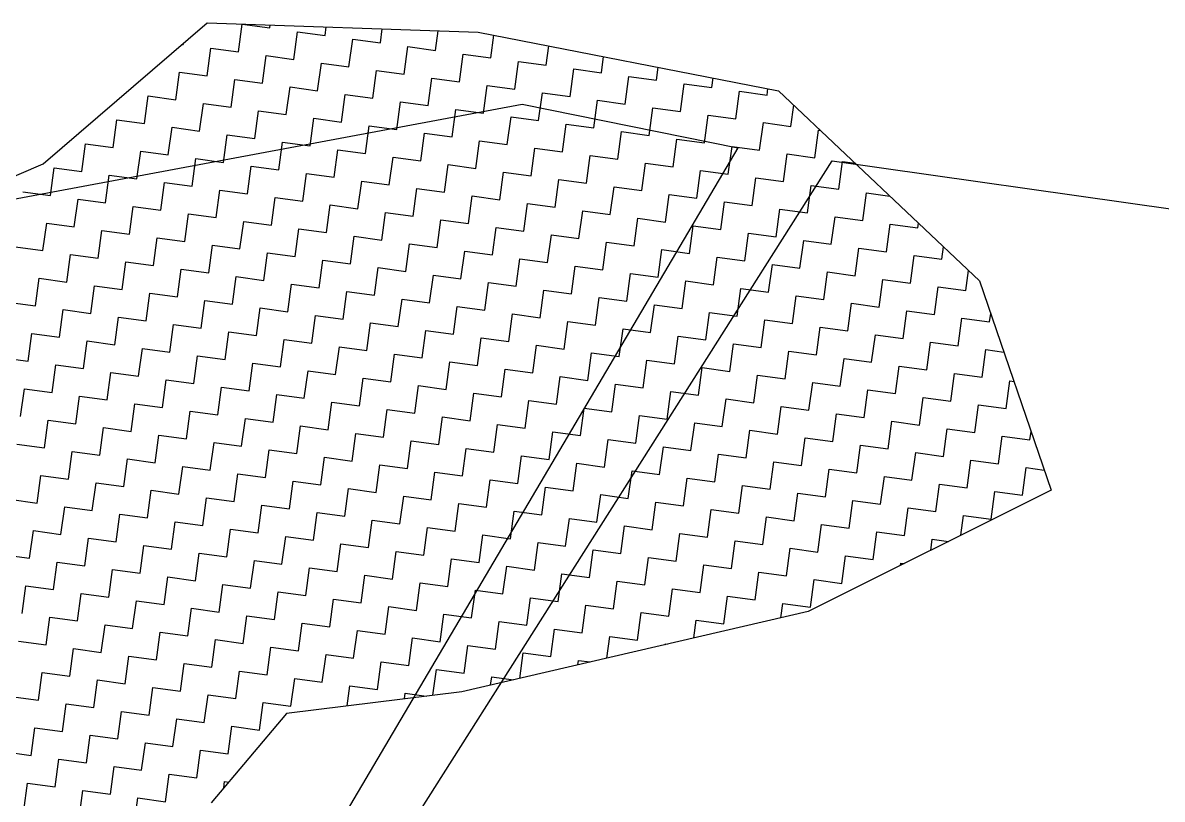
# Model space of a CAD drawing. Header units: metres. Extents: x 291974 to 293244, y 2020596 to 2023640.
# Drawn here: x 292486.2 to 292588.4, y 2021659.1 to 2021728.7 of the extents above; entities that cross this region are included whole.
import ezdxf

# ---------------------------------------------------------------- set-up
doc = ezdxf.new("R2010")
doc.units = ezdxf.units.M
doc.header["$MEASUREMENT"] = 0
doc.layers.add('POLY_HATCH', color=12, linetype='Continuous')
doc.layers.add('POLY_PARCEL', color=6, linetype='Continuous')

msp = doc.modelspace()

# ---------------------------------------------------------------- linework, layer by layer
at = {"layer": 'POLY_HATCH'}
for p, q in [((292488.02, 2021716.03), (292502.74, 2021728.68)), ((292502.74, 2021728.68), (292527.03, 2021727.85)), ((292527.03, 2021727.85), (292553.98, 2021722.59)), ((292553.98, 2021722.59), (292572.01, 2021705.53)), ((292483.7, 2021714.18), (292488.02, 2021716.03)), ((292572.01, 2021705.53), (292578.43, 2021686.78)), ((292578.43, 2021686.78), (292556.63, 2021675.9)), ((292556.63, 2021675.9), (292525.57, 2021668.7)), ((292525.57, 2021668.7), (292509.85, 2021666.76)), ((292509.85, 2021666.76), (292503.07, 2021658.73))]:
    msp.add_line(p, q, dxfattribs=at)
at = {"layer": 'POLY_HATCH', "linetype": 'Continuous'}
for p, q in [((292505.53, 2021726.07), (292505.87, 2021728.55)), ((292505.87, 2021728.55), (292508.35, 2021728.22)), ((292508.35, 2021728.22), (292508.38, 2021728.49)), ((292513.3, 2021727.55), (292513.4, 2021728.32)), ((292518.26, 2021726.88), (292518.43, 2021728.14)), ((292510.49, 2021725.4), (292510.82, 2021727.88)), ((292510.82, 2021727.88), (292513.3, 2021727.55)), ((292515.44, 2021724.74), (292515.78, 2021727.21)), ((292515.78, 2021727.21), (292518.26, 2021726.88)), ((292523.21, 2021726.21), (292523.45, 2021727.97)), ((292528.17, 2021725.54), (292528.44, 2021727.57)), ((292500.49, 2021726.75), (292500.58, 2021726.74)), ((292500.58, 2021726.74), (292500.59, 2021726.84)), ((292502.72, 2021723.93), (292503.06, 2021726.41)), ((292503.06, 2021726.41), (292505.53, 2021726.07)), ((292520.4, 2021724.07), (292520.73, 2021726.55)), ((292520.73, 2021726.55), (292523.21, 2021726.21)), ((292533.12, 2021724.88), (292533.36, 2021726.61)), ((292507.68, 2021723.26), (292508.01, 2021725.74)), ((292508.01, 2021725.74), (292510.49, 2021725.4)), ((292512.63, 2021722.59), (292512.97, 2021725.07)), ((292512.97, 2021725.07), (292515.44, 2021724.74)), ((292525.35, 2021723.4), (292525.69, 2021725.88)), ((292525.69, 2021725.88), (292528.17, 2021725.54)), ((292530.31, 2021722.73), (292530.64, 2021725.21)), ((292530.64, 2021725.21), (292533.12, 2021724.88)), ((292538.08, 2021724.21), (292538.27, 2021725.65)), ((292499.91, 2021721.78), (292500.25, 2021724.26)), ((292500.25, 2021724.26), (292502.72, 2021723.93)), ((292517.59, 2021721.92), (292517.92, 2021724.4)), ((292517.92, 2021724.4), (292520.4, 2021724.07)), ((292535.27, 2021722.06), (292535.6, 2021724.54)), ((292535.6, 2021724.54), (292538.08, 2021724.21)), ((292543.03, 2021723.54), (292543.19, 2021724.69)), ((292504.87, 2021721.12), (292505.2, 2021723.59)), ((292505.2, 2021723.59), (292507.68, 2021723.26)), ((292522.54, 2021721.26), (292522.88, 2021723.73)), ((292522.88, 2021723.73), (292525.35, 2021723.4)), ((292527.5, 2021720.59), (292527.83, 2021723.07)), ((292527.83, 2021723.07), (292530.31, 2021722.73)), ((292540.22, 2021721.4), (292540.55, 2021723.87)), ((292540.55, 2021723.87), (292543.03, 2021723.54)), ((292545.18, 2021720.73), (292545.51, 2021723.21)), ((292545.51, 2021723.21), (292547.99, 2021722.87)), ((292547.99, 2021722.87), (292548.1, 2021723.74)), ((292497.1, 2021719.64), (292497.43, 2021722.12)), ((292497.43, 2021722.12), (292499.91, 2021721.78)), ((292509.82, 2021720.45), (292510.16, 2021722.93)), ((292510.16, 2021722.93), (292512.63, 2021722.59)), ((292514.78, 2021719.78), (292515.11, 2021722.26)), ((292515.11, 2021722.26), (292517.59, 2021721.92)), ((292532.45, 2021719.92), (292532.79, 2021722.4)), ((292532.79, 2021722.4), (292535.27, 2021722.06)), ((292550.13, 2021720.06), (292550.46, 2021722.54)), ((292550.46, 2021722.54), (292552.94, 2021722.2)), ((292552.94, 2021722.2), (292553.02, 2021722.78)), ((292502.05, 2021718.97), (292502.39, 2021721.45)), ((292502.39, 2021721.45), (292504.87, 2021721.12)), ((292519.73, 2021719.11), (292520.07, 2021721.59)), ((292520.07, 2021721.59), (292522.54, 2021721.26)), ((292537.41, 2021719.25), (292537.74, 2021721.73)), ((292537.74, 2021721.73), (292540.22, 2021721.4)), ((292542.36, 2021718.59), (292542.7, 2021721.06)), ((292542.7, 2021721.06), (292545.18, 2021720.73)), ((292555.09, 2021719.39), (292555.34, 2021721.3)), ((292494.29, 2021717.5), (292494.62, 2021719.98)), ((292494.62, 2021719.98), (292497.1, 2021719.64)), ((292507.01, 2021718.31), (292507.34, 2021720.78)), ((292507.34, 2021720.78), (292509.82, 2021720.45)), ((292511.97, 2021717.64), (292512.3, 2021720.12)), ((292512.3, 2021720.12), (292514.78, 2021719.78)), ((292524.69, 2021718.45), (292525.02, 2021720.92)), ((292525.02, 2021720.92), (292527.5, 2021720.59)), ((292529.64, 2021717.78), (292529.98, 2021720.26)), ((292529.98, 2021720.26), (292532.45, 2021719.92)), ((292547.32, 2021717.92), (292547.65, 2021720.4)), ((292547.65, 2021720.4), (292550.13, 2021720.06)), ((292499.24, 2021716.83), (292499.58, 2021719.31)), ((292499.58, 2021719.31), (292502.05, 2021718.97)), ((292516.92, 2021716.97), (292517.25, 2021719.45)), ((292517.25, 2021719.45), (292519.73, 2021719.11)), ((292534.6, 2021717.11), (292534.93, 2021719.59)), ((292534.93, 2021719.59), (292537.41, 2021719.25)), ((292539.55, 2021716.44), (292539.89, 2021718.92)), ((292539.89, 2021718.92), (292542.36, 2021718.59)), ((292552.27, 2021717.25), (292552.61, 2021719.73)), ((292552.61, 2021719.73), (292555.09, 2021719.39)), ((292557.23, 2021716.58), (292557.56, 2021719.06)), ((292557.56, 2021719.06), (292557.73, 2021719.04)), ((292504.2, 2021716.16), (292504.53, 2021718.64)), ((292504.53, 2021718.64), (292507.01, 2021718.31)), ((292509.15, 2021715.49), (292509.49, 2021717.97)), ((292509.49, 2021717.97), (292511.97, 2021717.64)), ((292521.88, 2021716.3), (292522.21, 2021718.78)), ((292522.21, 2021718.78), (292524.69, 2021718.45)), ((292526.83, 2021715.63), (292527.16, 2021718.11)), ((292527.16, 2021718.11), (292529.64, 2021717.78)), ((292544.51, 2021715.77), (292544.84, 2021718.25)), ((292544.84, 2021718.25), (292547.32, 2021717.92)), ((292491.48, 2021715.35), (292491.81, 2021717.83)), ((292491.81, 2021717.83), (292494.29, 2021717.5)), ((292496.43, 2021714.69), (292496.77, 2021717.16)), ((292496.77, 2021717.16), (292499.24, 2021716.83)), ((292514.11, 2021714.83), (292514.44, 2021717.3)), ((292514.44, 2021717.3), (292516.92, 2021716.97)), ((292531.79, 2021714.97), (292532.12, 2021717.44)), ((292532.12, 2021717.44), (292534.6, 2021717.11)), ((292549.46, 2021715.11), (292549.8, 2021717.58)), ((292549.8, 2021717.58), (292552.27, 2021717.25)), ((292554.42, 2021714.44), (292554.75, 2021716.92)), ((292554.75, 2021716.92), (292557.23, 2021716.58)), ((292501.39, 2021714.02), (292501.72, 2021716.5)), ((292501.72, 2021716.5), (292504.2, 2021716.16)), ((292506.34, 2021713.35), (292506.68, 2021715.83)), ((292506.68, 2021715.83), (292509.15, 2021715.49)), ((292519.06, 2021714.16), (292519.4, 2021716.64)), ((292519.4, 2021716.64), (292521.88, 2021716.3)), ((292524.02, 2021713.49), (292524.35, 2021715.97)), ((292524.35, 2021715.97), (292526.83, 2021715.63)), ((292536.74, 2021714.3), (292537.07, 2021716.78)), ((292537.07, 2021716.78), (292539.55, 2021716.44)), ((292541.7, 2021713.63), (292542.03, 2021716.11)), ((292542.03, 2021716.11), (292544.51, 2021715.77)), ((292559.37, 2021713.77), (292559.71, 2021716.25)), ((292559.71, 2021716.25), (292560.84, 2021716.1)), ((292488.67, 2021713.21), (292489, 2021715.69)), ((292489, 2021715.69), (292491.48, 2021715.35)), ((292493.62, 2021712.54), (292493.95, 2021715.02)), ((292493.95, 2021715.02), (292496.43, 2021714.69)), ((292511.3, 2021712.68), (292511.63, 2021715.16)), ((292511.63, 2021715.16), (292514.11, 2021714.83)), ((292528.97, 2021712.82), (292529.31, 2021715.3)), ((292529.31, 2021715.3), (292531.79, 2021714.97)), ((292546.65, 2021712.96), (292546.98, 2021715.44)), ((292546.98, 2021715.44), (292549.46, 2021715.11)), ((292498.58, 2021711.87), (292498.91, 2021714.35)), ((292498.91, 2021714.35), (292501.39, 2021714.02)), ((292516.25, 2021712.01), (292516.59, 2021714.49)), ((292516.59, 2021714.49), (292519.06, 2021714.16)), ((292521.21, 2021711.35), (292521.54, 2021713.82)), ((292521.54, 2021713.82), (292524.02, 2021713.49)), ((292533.93, 2021712.15), (292534.26, 2021714.63)), ((292534.26, 2021714.63), (292536.74, 2021714.3)), ((292538.88, 2021711.49), (292539.22, 2021713.96)), ((292539.22, 2021713.96), (292541.7, 2021713.63)), ((292551.61, 2021712.29), (292551.94, 2021714.77)), ((292551.94, 2021714.77), (292554.42, 2021714.44)), ((292556.56, 2021711.63), (292556.9, 2021714.1)), ((292556.9, 2021714.1), (292559.37, 2021713.77)), ((292486.19, 2021713.54), (292488.67, 2021713.21)), ((292490.81, 2021710.4), (292491.14, 2021712.88)), ((292491.14, 2021712.88), (292493.62, 2021712.54)), ((292503.53, 2021711.21), (292503.86, 2021713.68)), ((292503.86, 2021713.68), (292506.34, 2021713.35)), ((292508.49, 2021710.54), (292508.82, 2021713.02)), ((292508.82, 2021713.02), (292511.3, 2021712.68)), ((292526.16, 2021710.68), (292526.5, 2021713.16)), ((292526.5, 2021713.16), (292528.97, 2021712.82)), ((292543.84, 2021710.82), (292544.17, 2021713.3)), ((292544.17, 2021713.3), (292546.65, 2021712.96)), ((292561.52, 2021710.96), (292561.85, 2021713.44)), ((292561.85, 2021713.44), (292563.95, 2021713.15)), ((292495.76, 2021709.73), (292496.1, 2021712.21)), ((292496.1, 2021712.21), (292498.58, 2021711.87)), ((292513.44, 2021709.87), (292513.77, 2021712.35)), ((292513.77, 2021712.35), (292516.25, 2021712.01)), ((292531.12, 2021710.01), (292531.45, 2021712.49)), ((292531.45, 2021712.49), (292533.93, 2021712.15)), ((292536.07, 2021709.34), (292536.41, 2021711.82)), ((292536.41, 2021711.82), (292538.88, 2021711.49)), ((292548.79, 2021710.15), (292549.13, 2021712.63)), ((292549.13, 2021712.63), (292551.61, 2021712.29)), ((292553.75, 2021709.48), (292554.08, 2021711.96)), ((292554.08, 2021711.96), (292556.56, 2021711.63)), ((292488, 2021708.26), (292488.33, 2021710.73)), ((292488.33, 2021710.73), (292490.81, 2021710.4)), ((292500.72, 2021709.06), (292501.05, 2021711.54)), ((292501.05, 2021711.54), (292503.53, 2021711.21)), ((292505.67, 2021708.4), (292506.01, 2021710.87)), ((292506.01, 2021710.87), (292508.49, 2021710.54)), ((292518.4, 2021709.2), (292518.73, 2021711.68)), ((292518.73, 2021711.68), (292521.21, 2021711.35)), ((292523.35, 2021708.54), (292523.69, 2021711.01)), ((292523.69, 2021711.01), (292526.16, 2021710.68)), ((292541.03, 2021708.68), (292541.36, 2021711.15)), ((292541.36, 2021711.15), (292543.84, 2021710.82)), ((292558.7, 2021708.82), (292559.04, 2021711.29)), ((292559.04, 2021711.29), (292561.52, 2021710.96)), ((292566.47, 2021710.29), (292566.53, 2021710.71)), ((292492.95, 2021707.59), (292493.29, 2021710.07)), ((292493.29, 2021710.07), (292495.76, 2021709.73)), ((292510.63, 2021707.73), (292510.96, 2021710.2)), ((292510.96, 2021710.2), (292513.44, 2021709.87)), ((292528.31, 2021707.87), (292528.64, 2021710.34)), ((292528.64, 2021710.34), (292531.12, 2021710.01)), ((292545.98, 2021708.01), (292546.32, 2021710.48)), ((292546.32, 2021710.48), (292548.79, 2021710.15)), ((292550.94, 2021707.34), (292551.27, 2021709.82)), ((292551.27, 2021709.82), (292553.75, 2021709.48)), ((292563.66, 2021708.15), (292563.99, 2021710.62)), ((292563.99, 2021710.62), (292566.47, 2021710.29)), ((292497.91, 2021706.92), (292498.24, 2021709.4)), ((292498.24, 2021709.4), (292500.72, 2021709.06)), ((292502.86, 2021706.25), (292503.2, 2021708.73)), ((292503.2, 2021708.73), (292505.67, 2021708.4)), ((292515.58, 2021707.06), (292515.92, 2021709.54)), ((292515.92, 2021709.54), (292518.4, 2021709.2)), ((292520.54, 2021706.39), (292520.87, 2021708.87)), ((292520.87, 2021708.87), (292523.35, 2021708.54)), ((292533.26, 2021707.2), (292533.6, 2021709.68)), ((292533.6, 2021709.68), (292536.07, 2021709.34)), ((292538.22, 2021706.53), (292538.55, 2021709.01)), ((292538.55, 2021709.01), (292541.03, 2021708.68)), ((292555.89, 2021706.67), (292556.23, 2021709.15)), ((292556.23, 2021709.15), (292558.7, 2021708.82)), ((292485.52, 2021708.59), (292488, 2021708.26)), ((292490.14, 2021705.44), (292490.47, 2021707.92)), ((292490.47, 2021707.92), (292492.95, 2021707.59)), ((292507.82, 2021705.58), (292508.15, 2021708.06)), ((292508.15, 2021708.06), (292510.63, 2021707.73)), ((292525.49, 2021705.72), (292525.83, 2021708.2)), ((292525.83, 2021708.2), (292528.31, 2021707.87)), ((292543.17, 2021705.86), (292543.51, 2021708.34)), ((292543.51, 2021708.34), (292545.98, 2021708.01)), ((292548.13, 2021705.2), (292548.46, 2021707.67)), ((292548.46, 2021707.67), (292550.94, 2021707.34)), ((292560.85, 2021706), (292561.18, 2021708.48)), ((292561.18, 2021708.48), (292563.66, 2021708.15)), ((292565.8, 2021705.34), (292566.14, 2021707.81)), ((292566.14, 2021707.81), (292568.62, 2021707.48)), ((292568.62, 2021707.48), (292568.77, 2021708.6)), ((292495.1, 2021704.78), (292495.43, 2021707.25)), ((292495.43, 2021707.25), (292497.91, 2021706.92)), ((292512.77, 2021704.92), (292513.11, 2021707.39)), ((292513.11, 2021707.39), (292515.58, 2021707.06)), ((292517.73, 2021704.25), (292518.06, 2021706.73)), ((292518.06, 2021706.73), (292520.54, 2021706.39)), ((292530.45, 2021705.06), (292530.78, 2021707.53)), ((292530.78, 2021707.53), (292533.26, 2021707.2)), ((292535.41, 2021704.39), (292535.74, 2021706.87)), ((292535.74, 2021706.87), (292538.22, 2021706.53)), ((292553.08, 2021704.53), (292553.42, 2021707.01)), ((292553.42, 2021707.01), (292555.89, 2021706.67)), ((292487.33, 2021703.3), (292487.66, 2021705.78)), ((292487.66, 2021705.78), (292490.14, 2021705.44)), ((292500.05, 2021704.11), (292500.39, 2021706.59)), ((292500.39, 2021706.59), (292502.86, 2021706.25)), ((292505.01, 2021703.44), (292505.34, 2021705.92)), ((292505.34, 2021705.92), (292507.82, 2021705.58)), ((292522.68, 2021703.58), (292523.02, 2021706.06)), ((292523.02, 2021706.06), (292525.49, 2021705.72)), ((292540.36, 2021703.72), (292540.69, 2021706.2)), ((292540.69, 2021706.2), (292543.17, 2021705.86)), ((292558.04, 2021703.86), (292558.37, 2021706.34)), ((292558.37, 2021706.34), (292560.85, 2021706)), ((292562.99, 2021703.19), (292563.33, 2021705.67)), ((292563.33, 2021705.67), (292565.8, 2021705.34)), ((292570.76, 2021704.67), (292571, 2021706.48)), ((292492.28, 2021702.63), (292492.62, 2021705.11)), ((292492.62, 2021705.11), (292495.1, 2021704.78)), ((292509.96, 2021702.77), (292510.3, 2021705.25)), ((292510.3, 2021705.25), (292512.77, 2021704.92)), ((292514.92, 2021702.1), (292515.25, 2021704.58)), ((292515.25, 2021704.58), (292517.73, 2021704.25)), ((292527.64, 2021702.91), (292527.97, 2021705.39)), ((292527.97, 2021705.39), (292530.45, 2021705.06)), ((292532.59, 2021702.24), (292532.93, 2021704.72)), ((292532.93, 2021704.72), (292535.41, 2021704.39)), ((292545.32, 2021703.05), (292545.65, 2021705.53)), ((292545.65, 2021705.53), (292548.13, 2021705.2)), ((292550.27, 2021702.38), (292550.6, 2021704.86)), ((292550.6, 2021704.86), (292553.08, 2021704.53)), ((292567.95, 2021702.52), (292568.28, 2021705)), ((292568.28, 2021705), (292570.76, 2021704.67)), ((292484.85, 2021703.63), (292487.33, 2021703.3)), ((292497.24, 2021701.96), (292497.57, 2021704.44)), ((292497.57, 2021704.44), (292500.05, 2021704.11)), ((292502.19, 2021701.3), (292502.53, 2021703.77)), ((292502.53, 2021703.77), (292505.01, 2021703.44)), ((292519.87, 2021701.44), (292520.21, 2021703.91)), ((292520.21, 2021703.91), (292522.68, 2021703.58)), ((292537.55, 2021701.58), (292537.88, 2021704.05)), ((292537.88, 2021704.05), (292540.36, 2021703.72)), ((292555.23, 2021701.72), (292555.56, 2021704.19)), ((292555.56, 2021704.19), (292558.04, 2021703.86)), ((292489.47, 2021700.49), (292489.81, 2021702.97)), ((292489.81, 2021702.97), (292492.28, 2021702.63)), ((292507.15, 2021700.63), (292507.48, 2021703.11)), ((292507.48, 2021703.11), (292509.96, 2021702.77)), ((292524.83, 2021700.77), (292525.16, 2021703.25)), ((292525.16, 2021703.25), (292527.64, 2021702.91)), ((292529.78, 2021700.1), (292530.12, 2021702.58)), ((292530.12, 2021702.58), (292532.59, 2021702.24)), ((292542.5, 2021700.91), (292542.84, 2021703.39)), ((292542.84, 2021703.39), (292545.32, 2021703.05)), ((292547.46, 2021700.24), (292547.79, 2021702.72)), ((292547.79, 2021702.72), (292550.27, 2021702.38)), ((292560.18, 2021701.05), (292560.51, 2021703.53)), ((292560.51, 2021703.53), (292562.99, 2021703.19)), ((292565.14, 2021700.38), (292565.47, 2021702.86)), ((292565.47, 2021702.86), (292567.95, 2021702.52)), ((292572.9, 2021701.86), (292573.01, 2021702.62)), ((292494.43, 2021699.82), (292494.76, 2021702.3)), ((292494.76, 2021702.3), (292497.24, 2021701.96)), ((292499.38, 2021699.15), (292499.72, 2021701.63)), ((292499.72, 2021701.63), (292502.19, 2021701.3)), ((292512.11, 2021699.96), (292512.44, 2021702.44)), ((292512.44, 2021702.44), (292514.92, 2021702.1)), ((292517.06, 2021699.29), (292517.39, 2021701.77)), ((292517.39, 2021701.77), (292519.87, 2021701.44)), ((292534.74, 2021699.43), (292535.07, 2021701.91)), ((292535.07, 2021701.91), (292537.55, 2021701.58)), ((292552.41, 2021699.57), (292552.75, 2021702.05)), ((292552.75, 2021702.05), (292555.23, 2021701.72)), ((292570.09, 2021699.71), (292570.42, 2021702.19)), ((292570.42, 2021702.19), (292572.9, 2021701.86)), ((292486.66, 2021698.35), (292487, 2021700.82)), ((292487, 2021700.82), (292489.47, 2021700.49)), ((292504.34, 2021698.49), (292504.67, 2021700.96)), ((292504.67, 2021700.96), (292507.15, 2021700.63)), ((292522.02, 2021698.63), (292522.35, 2021701.1)), ((292522.35, 2021701.1), (292524.83, 2021700.77)), ((292539.69, 2021698.76), (292540.03, 2021701.24)), ((292540.03, 2021701.24), (292542.5, 2021700.91)), ((292544.65, 2021698.1), (292544.98, 2021700.57)), ((292544.98, 2021700.57), (292547.46, 2021700.24)), ((292557.37, 2021698.9), (292557.7, 2021701.38)), ((292557.7, 2021701.38), (292560.18, 2021701.05)), ((292562.32, 2021698.24), (292562.66, 2021700.71)), ((292562.66, 2021700.71), (292565.14, 2021700.38)), ((292491.62, 2021697.68), (292491.95, 2021700.15)), ((292491.95, 2021700.15), (292494.43, 2021699.82)), ((292496.57, 2021697.01), (292496.91, 2021699.49)), ((292496.91, 2021699.49), (292499.38, 2021699.15)), ((292509.29, 2021697.82), (292509.63, 2021700.29)), ((292509.63, 2021700.29), (292512.11, 2021699.96)), ((292514.25, 2021697.15), (292514.58, 2021699.63)), ((292514.58, 2021699.63), (292517.06, 2021699.29)), ((292526.97, 2021697.96), (292527.3, 2021700.43)), ((292527.3, 2021700.43), (292529.78, 2021700.1)), ((292531.93, 2021697.29), (292532.26, 2021699.77)), ((292532.26, 2021699.77), (292534.74, 2021699.43)), ((292549.6, 2021697.43), (292549.94, 2021699.91)), ((292549.94, 2021699.91), (292552.41, 2021699.57)), ((292567.28, 2021697.57), (292567.61, 2021700.05)), ((292567.61, 2021700.05), (292570.09, 2021699.71)), ((292484.18, 2021698.68), (292486.66, 2021698.35)), ((292501.53, 2021696.34), (292501.86, 2021698.82)), ((292501.86, 2021698.82), (292504.34, 2021698.49)), ((292519.2, 2021696.48), (292519.54, 2021698.96)), ((292519.54, 2021698.96), (292522.02, 2021698.63)), ((292536.88, 2021696.62), (292537.21, 2021699.1)), ((292537.21, 2021699.1), (292539.69, 2021698.76)), ((292554.56, 2021696.76), (292554.89, 2021699.24)), ((292554.89, 2021699.24), (292557.37, 2021698.9)), ((292559.51, 2021696.09), (292559.85, 2021698.57)), ((292559.85, 2021698.57), (292562.32, 2021698.24)), ((292572.23, 2021696.9), (292572.57, 2021699.38)), ((292572.57, 2021699.38), (292574.19, 2021699.16)), ((292488.81, 2021695.53), (292489.14, 2021698.01)), ((292489.14, 2021698.01), (292491.62, 2021697.68)), ((292506.48, 2021695.67), (292506.82, 2021698.15)), ((292506.82, 2021698.15), (292509.29, 2021697.82)), ((292511.44, 2021695.01), (292511.77, 2021697.48)), ((292511.77, 2021697.48), (292514.25, 2021697.15)), ((292524.16, 2021695.81), (292524.49, 2021698.29)), ((292524.49, 2021698.29), (292526.97, 2021697.96)), ((292529.11, 2021695.15), (292529.45, 2021697.62)), ((292529.45, 2021697.62), (292531.93, 2021697.29)), ((292541.84, 2021695.95), (292542.17, 2021698.43)), ((292542.17, 2021698.43), (292544.65, 2021698.1)), ((292546.79, 2021695.29), (292547.12, 2021697.76)), ((292547.12, 2021697.76), (292549.6, 2021697.43)), ((292564.47, 2021695.43), (292564.8, 2021697.9)), ((292564.8, 2021697.9), (292567.28, 2021697.57)), ((292493.76, 2021694.87), (292494.09, 2021697.34)), ((292494.09, 2021697.34), (292496.57, 2021697.01)), ((292498.72, 2021694.2), (292499.05, 2021696.68)), ((292499.05, 2021696.68), (292501.53, 2021696.34)), ((292516.39, 2021694.34), (292516.73, 2021696.82)), ((292516.73, 2021696.82), (292519.2, 2021696.48)), ((292534.07, 2021694.48), (292534.4, 2021696.96)), ((292534.4, 2021696.96), (292536.88, 2021696.62)), ((292551.75, 2021694.62), (292552.08, 2021697.1)), ((292552.08, 2021697.1), (292554.56, 2021696.76)), ((292556.7, 2021693.95), (292557.04, 2021696.43)), ((292557.04, 2021696.43), (292559.51, 2021696.09)), ((292569.42, 2021694.76), (292569.76, 2021697.24)), ((292569.76, 2021697.24), (292572.23, 2021696.9)), ((292574.38, 2021694.09), (292574.71, 2021696.57)), ((292574.71, 2021696.57), (292575.1, 2021696.52)), ((292485.99, 2021693.39), (292486.33, 2021695.87)), ((292486.33, 2021695.87), (292488.81, 2021695.53)), ((292503.67, 2021693.53), (292504, 2021696.01)), ((292504, 2021696.01), (292506.48, 2021695.67)), ((292521.35, 2021693.67), (292521.68, 2021696.15)), ((292521.68, 2021696.15), (292524.16, 2021695.81)), ((292526.3, 2021693), (292526.64, 2021695.48)), ((292526.64, 2021695.48), (292529.11, 2021695.15)), ((292539.02, 2021693.81), (292539.36, 2021696.29)), ((292539.36, 2021696.29), (292541.84, 2021695.95)), ((292543.98, 2021693.14), (292544.31, 2021695.62)), ((292544.31, 2021695.62), (292546.79, 2021695.29)), ((292561.66, 2021693.28), (292561.99, 2021695.76)), ((292561.99, 2021695.76), (292564.47, 2021695.43)), ((292490.95, 2021692.72), (292491.28, 2021695.2)), ((292491.28, 2021695.2), (292493.76, 2021694.87)), ((292495.9, 2021692.05), (292496.24, 2021694.53)), ((292496.24, 2021694.53), (292498.72, 2021694.2)), ((292508.63, 2021692.86), (292508.96, 2021695.34)), ((292508.96, 2021695.34), (292511.44, 2021695.01)), ((292513.58, 2021692.19), (292513.91, 2021694.67)), ((292513.91, 2021694.67), (292516.39, 2021694.34)), ((292531.26, 2021692.33), (292531.59, 2021694.81)), ((292531.59, 2021694.81), (292534.07, 2021694.48)), ((292548.93, 2021692.47), (292549.27, 2021694.95)), ((292549.27, 2021694.95), (292551.75, 2021694.62)), ((292566.61, 2021692.61), (292566.95, 2021695.09)), ((292566.95, 2021695.09), (292569.42, 2021694.76)), ((292571.57, 2021691.95), (292571.9, 2021694.42)), ((292571.9, 2021694.42), (292574.38, 2021694.09)), ((292500.86, 2021691.39), (292501.19, 2021693.86)), ((292501.19, 2021693.86), (292503.67, 2021693.53)), ((292518.54, 2021691.53), (292518.87, 2021694)), ((292518.87, 2021694), (292521.35, 2021693.67)), ((292523.49, 2021690.86), (292523.83, 2021693.34)), ((292523.83, 2021693.34), (292526.3, 2021693)), ((292536.21, 2021691.67), (292536.55, 2021694.14)), ((292536.55, 2021694.14), (292539.02, 2021693.81)), ((292541.17, 2021691), (292541.5, 2021693.48)), ((292541.5, 2021693.48), (292543.98, 2021693.14)), ((292553.89, 2021691.81), (292554.22, 2021694.28)), ((292554.22, 2021694.28), (292556.7, 2021693.95)), ((292558.84, 2021691.14), (292559.18, 2021693.62)), ((292559.18, 2021693.62), (292561.66, 2021693.28)), ((292488.14, 2021690.58), (292488.47, 2021693.06)), ((292488.47, 2021693.06), (292490.95, 2021692.72)), ((292493.09, 2021689.91), (292493.43, 2021692.39)), ((292493.43, 2021692.39), (292495.9, 2021692.05)), ((292505.81, 2021690.72), (292506.15, 2021693.2)), ((292506.15, 2021693.2), (292508.63, 2021692.86)), ((292510.77, 2021690.05), (292511.1, 2021692.53)), ((292511.1, 2021692.53), (292513.58, 2021692.19)), ((292528.45, 2021690.19), (292528.78, 2021692.67)), ((292528.78, 2021692.67), (292531.26, 2021692.33)), ((292546.12, 2021690.33), (292546.46, 2021692.81)), ((292546.46, 2021692.81), (292548.93, 2021692.47)), ((292563.8, 2021690.47), (292564.13, 2021692.95)), ((292564.13, 2021692.95), (292566.61, 2021692.61)), ((292498.05, 2021689.24), (292498.38, 2021691.72)), ((292498.38, 2021691.72), (292500.86, 2021691.39)), ((292515.72, 2021689.38), (292516.06, 2021691.86)), ((292516.06, 2021691.86), (292518.54, 2021691.53)), ((292533.4, 2021689.52), (292533.74, 2021692)), ((292533.74, 2021692), (292536.21, 2021691.67)), ((292538.36, 2021688.85), (292538.69, 2021691.33)), ((292538.69, 2021691.33), (292541.17, 2021691)), ((292551.08, 2021689.66), (292551.41, 2021692.14)), ((292551.41, 2021692.14), (292553.89, 2021691.81)), ((292556.03, 2021688.99), (292556.37, 2021691.47)), ((292556.37, 2021691.47), (292558.84, 2021691.14)), ((292568.76, 2021689.8), (292569.09, 2021692.28)), ((292569.09, 2021692.28), (292571.57, 2021691.95)), ((292573.71, 2021689.13), (292574.04, 2021691.61)), ((292574.04, 2021691.61), (292576.52, 2021691.28)), ((292576.52, 2021691.28), (292576.63, 2021692.05)), ((292485.66, 2021690.91), (292488.14, 2021690.58)), ((292503, 2021688.57), (292503.34, 2021691.05)), ((292503.34, 2021691.05), (292505.81, 2021690.72)), ((292507.96, 2021687.91), (292508.29, 2021690.38)), ((292508.29, 2021690.38), (292510.77, 2021690.05)), ((292520.68, 2021688.71), (292521.01, 2021691.19)), ((292521.01, 2021691.19), (292523.49, 2021690.86)), ((292525.63, 2021688.05), (292525.97, 2021690.52)), ((292525.97, 2021690.52), (292528.45, 2021690.19)), ((292543.31, 2021688.19), (292543.65, 2021690.66)), ((292543.65, 2021690.66), (292546.12, 2021690.33)), ((292560.99, 2021688.33), (292561.32, 2021690.8)), ((292561.32, 2021690.8), (292563.8, 2021690.47)), ((292490.28, 2021687.77), (292490.61, 2021690.24)), ((292490.61, 2021690.24), (292493.09, 2021689.91)), ((292495.24, 2021687.1), (292495.57, 2021689.58)), ((292495.57, 2021689.58), (292498.05, 2021689.24)), ((292512.91, 2021687.24), (292513.25, 2021689.72)), ((292513.25, 2021689.72), (292515.72, 2021689.38)), ((292530.59, 2021687.38), (292530.92, 2021689.86)), ((292530.92, 2021689.86), (292533.4, 2021689.52)), ((292548.27, 2021687.52), (292548.6, 2021690)), ((292548.6, 2021690), (292551.08, 2021689.66)), ((292553.22, 2021686.85), (292553.56, 2021689.33)), ((292553.56, 2021689.33), (292556.03, 2021688.99)), ((292565.94, 2021687.66), (292566.28, 2021690.14)), ((292566.28, 2021690.14), (292568.76, 2021689.8)), ((292570.9, 2021686.99), (292571.23, 2021689.47)), ((292571.23, 2021689.47), (292573.71, 2021689.13)), ((292500.19, 2021686.43), (292500.53, 2021688.91)), ((292500.53, 2021688.91), (292503, 2021688.57)), ((292505.15, 2021685.76), (292505.48, 2021688.24)), ((292505.48, 2021688.24), (292507.96, 2021687.91)), ((292517.87, 2021686.57), (292518.2, 2021689.05)), ((292518.2, 2021689.05), (292520.68, 2021688.71)), ((292522.82, 2021685.9), (292523.16, 2021688.38)), ((292523.16, 2021688.38), (292525.63, 2021688.05)), ((292535.54, 2021686.71), (292535.88, 2021689.19)), ((292535.88, 2021689.19), (292538.36, 2021688.85)), ((292540.5, 2021686.04), (292540.83, 2021688.52)), ((292540.83, 2021688.52), (292543.31, 2021688.19)), ((292558.18, 2021686.18), (292558.51, 2021688.66)), ((292558.51, 2021688.66), (292560.99, 2021688.33)), ((292575.85, 2021686.32), (292576.19, 2021688.8)), ((292576.19, 2021688.8), (292577.81, 2021688.58)), ((292487.47, 2021685.62), (292487.8, 2021688.1)), ((292487.8, 2021688.1), (292490.28, 2021687.77)), ((292492.42, 2021684.96), (292492.76, 2021687.43)), ((292492.76, 2021687.43), (292495.24, 2021687.1)), ((292510.1, 2021685.1), (292510.44, 2021687.57)), ((292510.44, 2021687.57), (292512.91, 2021687.24)), ((292527.78, 2021685.24), (292528.11, 2021687.71)), ((292528.11, 2021687.71), (292530.59, 2021687.38)), ((292545.46, 2021685.38), (292545.79, 2021687.85)), ((292545.79, 2021687.85), (292548.27, 2021687.52)), ((292563.13, 2021685.52), (292563.47, 2021687.99)), ((292563.47, 2021687.99), (292565.94, 2021687.66)), ((292568.09, 2021684.85), (292568.42, 2021687.32)), ((292568.42, 2021687.32), (292570.9, 2021686.99)), ((292497.38, 2021684.29), (292497.71, 2021686.77)), ((292497.71, 2021686.77), (292500.19, 2021686.43)), ((292515.06, 2021684.43), (292515.39, 2021686.91)), ((292515.39, 2021686.91), (292517.87, 2021686.57)), ((292520.01, 2021683.76), (292520.35, 2021686.24)), ((292520.35, 2021686.24), (292522.82, 2021685.9)), ((292532.73, 2021684.57), (292533.07, 2021687.05)), ((292533.07, 2021687.05), (292535.54, 2021686.71)), ((292537.69, 2021683.9), (292538.02, 2021686.38)), ((292538.02, 2021686.38), (292540.5, 2021686.04)), ((292550.41, 2021684.71), (292550.74, 2021687.19)), ((292550.74, 2021687.19), (292553.22, 2021686.85)), ((292555.37, 2021684.04), (292555.7, 2021686.52)), ((292555.7, 2021686.52), (292558.18, 2021686.18)), ((292573.04, 2021684.18), (292573.38, 2021686.66)), ((292573.38, 2021686.66), (292575.85, 2021686.32)), ((292484.99, 2021685.96), (292487.47, 2021685.62)), ((292489.61, 2021682.81), (292489.95, 2021685.29)), ((292489.95, 2021685.29), (292492.42, 2021684.96)), ((292502.33, 2021683.62), (292502.67, 2021686.1)), ((292502.67, 2021686.1), (292505.15, 2021685.76)), ((292507.29, 2021682.95), (292507.62, 2021685.43)), ((292507.62, 2021685.43), (292510.1, 2021685.1)), ((292524.97, 2021683.09), (292525.3, 2021685.57)), ((292525.3, 2021685.57), (292527.78, 2021685.24)), ((292542.64, 2021683.23), (292542.98, 2021685.71)), ((292542.98, 2021685.71), (292545.46, 2021685.38)), ((292560.32, 2021683.37), (292560.65, 2021685.85)), ((292560.65, 2021685.85), (292563.13, 2021685.52)), ((292565.28, 2021682.7), (292565.61, 2021685.18)), ((292565.61, 2021685.18), (292568.09, 2021684.85)), ((292494.57, 2021682.14), (292494.9, 2021684.62)), ((292494.9, 2021684.62), (292497.38, 2021684.29)), ((292512.25, 2021682.28), (292512.58, 2021684.76)), ((292512.58, 2021684.76), (292515.06, 2021684.43)), ((292529.92, 2021682.42), (292530.26, 2021684.9)), ((292530.26, 2021684.9), (292532.73, 2021684.57)), ((292534.88, 2021681.76), (292535.21, 2021684.23)), ((292535.21, 2021684.23), (292537.69, 2021683.9)), ((292547.6, 2021682.56), (292547.93, 2021685.04)), ((292547.93, 2021685.04), (292550.41, 2021684.71)), ((292552.55, 2021681.9), (292552.89, 2021684.37)), ((292552.89, 2021684.37), (292555.37, 2021684.04)), ((292570.32, 2021682.73), (292570.56, 2021684.51)), ((292570.56, 2021684.51), (292573.04, 2021684.18)), ((292486.8, 2021680.67), (292487.14, 2021683.15)), ((292487.14, 2021683.15), (292489.61, 2021682.81)), ((292499.52, 2021681.48), (292499.86, 2021683.95)), ((292499.86, 2021683.95), (292502.33, 2021683.62)), ((292504.48, 2021680.81), (292504.81, 2021683.29)), ((292504.81, 2021683.29), (292507.29, 2021682.95)), ((292517.2, 2021681.62), (292517.53, 2021684.09)), ((292517.53, 2021684.09), (292520.01, 2021683.76)), ((292522.16, 2021680.95), (292522.49, 2021683.43)), ((292522.49, 2021683.43), (292524.97, 2021683.09)), ((292539.83, 2021681.09), (292540.17, 2021683.57)), ((292540.17, 2021683.57), (292542.64, 2021683.23)), ((292557.51, 2021681.23), (292557.84, 2021683.71)), ((292557.84, 2021683.71), (292560.32, 2021683.37)), ((292491.76, 2021680), (292492.09, 2021682.48)), ((292492.09, 2021682.48), (292494.57, 2021682.14)), ((292509.43, 2021680.14), (292509.77, 2021682.62)), ((292509.77, 2021682.62), (292512.25, 2021682.28)), ((292527.11, 2021680.28), (292527.44, 2021682.76)), ((292527.44, 2021682.76), (292529.92, 2021682.42)), ((292532.07, 2021679.61), (292532.4, 2021682.09)), ((292532.4, 2021682.09), (292534.88, 2021681.76)), ((292544.79, 2021680.42), (292545.12, 2021682.9)), ((292545.12, 2021682.9), (292547.6, 2021682.56)), ((292549.74, 2021679.75), (292550.08, 2021682.23)), ((292550.08, 2021682.23), (292552.55, 2021681.9)), ((292562.46, 2021680.56), (292562.8, 2021683.04)), ((292562.8, 2021683.04), (292565.28, 2021682.7)), ((292567.62, 2021681.38), (292567.75, 2021682.37)), ((292567.75, 2021682.37), (292569.21, 2021682.17)), ((292496.71, 2021679.33), (292497.05, 2021681.81)), ((292497.05, 2021681.81), (292499.52, 2021681.48)), ((292501.67, 2021678.66), (292502, 2021681.14)), ((292502, 2021681.14), (292504.48, 2021680.81)), ((292514.39, 2021679.47), (292514.72, 2021681.95)), ((292514.72, 2021681.95), (292517.2, 2021681.62)), ((292519.34, 2021678.8), (292519.68, 2021681.28)), ((292519.68, 2021681.28), (292522.16, 2021680.95)), ((292537.02, 2021678.94), (292537.35, 2021681.42)), ((292537.35, 2021681.42), (292539.83, 2021681.09)), ((292554.7, 2021679.08), (292555.03, 2021681.56)), ((292555.03, 2021681.56), (292557.51, 2021681.23)), ((292484.32, 2021681), (292486.8, 2021680.67)), ((292488.95, 2021677.86), (292489.28, 2021680.33)), ((292489.28, 2021680.33), (292491.76, 2021680)), ((292506.62, 2021678), (292506.96, 2021680.47)), ((292506.96, 2021680.47), (292509.43, 2021680.14)), ((292524.3, 2021678.14), (292524.63, 2021680.61)), ((292524.63, 2021680.61), (292527.11, 2021680.28)), ((292541.98, 2021678.28), (292542.31, 2021680.75)), ((292542.31, 2021680.75), (292544.79, 2021680.42)), ((292546.93, 2021677.61), (292547.26, 2021680.09)), ((292547.26, 2021680.09), (292549.74, 2021679.75)), ((292559.65, 2021678.42), (292559.99, 2021680.89)), ((292559.99, 2021680.89), (292562.46, 2021680.56)), ((292564.92, 2021680.03), (292564.94, 2021680.23)), ((292564.94, 2021680.23), (292565.23, 2021680.19)), ((292493.9, 2021677.19), (292494.23, 2021679.67)), ((292494.23, 2021679.67), (292496.71, 2021679.33)), ((292511.58, 2021677.33), (292511.91, 2021679.81)), ((292511.91, 2021679.81), (292514.39, 2021679.47)), ((292516.53, 2021676.66), (292516.87, 2021679.14)), ((292516.87, 2021679.14), (292519.34, 2021678.8)), ((292529.25, 2021677.47), (292529.59, 2021679.95)), ((292529.59, 2021679.95), (292532.07, 2021679.61)), ((292534.21, 2021676.8), (292534.54, 2021679.28)), ((292534.54, 2021679.28), (292537.02, 2021678.94)), ((292551.89, 2021676.94), (292552.22, 2021679.42)), ((292552.22, 2021679.42), (292554.7, 2021679.08)), ((292486.13, 2021675.71), (292486.47, 2021678.19)), ((292486.47, 2021678.19), (292488.95, 2021677.86)), ((292498.86, 2021676.52), (292499.19, 2021679)), ((292499.19, 2021679), (292501.67, 2021678.66)), ((292503.81, 2021675.85), (292504.14, 2021678.33)), ((292504.14, 2021678.33), (292506.62, 2021678)), ((292521.49, 2021675.99), (292521.82, 2021678.47)), ((292521.82, 2021678.47), (292524.3, 2021678.14)), ((292539.16, 2021676.13), (292539.5, 2021678.61)), ((292539.5, 2021678.61), (292541.98, 2021678.28)), ((292556.84, 2021676.27), (292557.18, 2021678.75)), ((292557.18, 2021678.75), (292559.65, 2021678.42)), ((292491.09, 2021675.05), (292491.42, 2021677.52)), ((292491.42, 2021677.52), (292493.9, 2021677.19)), ((292508.77, 2021675.19), (292509.1, 2021677.66)), ((292509.1, 2021677.66), (292511.58, 2021677.33)), ((292513.72, 2021674.52), (292514.05, 2021676.99)), ((292514.05, 2021676.99), (292516.53, 2021676.66)), ((292526.44, 2021675.33), (292526.78, 2021677.8)), ((292526.78, 2021677.8), (292529.25, 2021677.47)), ((292531.4, 2021674.66), (292531.73, 2021677.13)), ((292531.73, 2021677.13), (292534.21, 2021676.8)), ((292544.12, 2021675.47), (292544.45, 2021677.94)), ((292544.45, 2021677.94), (292546.93, 2021677.61)), ((292549.07, 2021674.8), (292549.41, 2021677.27)), ((292549.41, 2021677.27), (292551.89, 2021676.94)), ((292496.04, 2021674.38), (292496.38, 2021676.85)), ((292496.38, 2021676.85), (292498.86, 2021676.52)), ((292501, 2021673.71), (292501.33, 2021676.19)), ((292501.33, 2021676.19), (292503.81, 2021675.85)), ((292518.68, 2021673.85), (292519.01, 2021676.33)), ((292519.01, 2021676.33), (292521.49, 2021675.99)), ((292536.35, 2021673.99), (292536.69, 2021676.47)), ((292536.69, 2021676.47), (292539.16, 2021676.13)), ((292554.19, 2021675.33), (292554.36, 2021676.61)), ((292554.36, 2021676.61), (292556.84, 2021676.27)), ((292488.28, 2021672.9), (292488.61, 2021675.38)), ((292488.61, 2021675.38), (292491.09, 2021675.05)), ((292505.95, 2021673.04), (292506.29, 2021675.52)), ((292506.29, 2021675.52), (292508.77, 2021675.19)), ((292523.63, 2021673.18), (292523.96, 2021675.66)), ((292523.96, 2021675.66), (292526.44, 2021675.33)), ((292528.59, 2021672.51), (292528.92, 2021674.99)), ((292528.92, 2021674.99), (292531.4, 2021674.66)), ((292541.31, 2021673.32), (292541.64, 2021675.8)), ((292541.64, 2021675.8), (292544.12, 2021675.47)), ((292546.38, 2021673.52), (292546.6, 2021675.13)), ((292546.6, 2021675.13), (292549.07, 2021674.8)), ((292493.23, 2021672.23), (292493.57, 2021674.71)), ((292493.57, 2021674.71), (292496.04, 2021674.38)), ((292498.19, 2021671.57), (292498.52, 2021674.04)), ((292498.52, 2021674.04), (292501, 2021673.71)), ((292510.91, 2021672.37), (292511.24, 2021674.85)), ((292511.24, 2021674.85), (292513.72, 2021674.52)), ((292515.86, 2021671.71), (292516.2, 2021674.18)), ((292516.2, 2021674.18), (292518.68, 2021673.85)), ((292533.54, 2021671.85), (292533.88, 2021674.32)), ((292533.88, 2021674.32), (292536.35, 2021673.99)), ((292485.8, 2021673.24), (292488.28, 2021672.9)), ((292503.14, 2021670.9), (292503.48, 2021673.38)), ((292503.48, 2021673.38), (292505.95, 2021673.04)), ((292520.82, 2021671.04), (292521.15, 2021673.52)), ((292521.15, 2021673.52), (292523.63, 2021673.18)), ((292538.57, 2021671.71), (292538.83, 2021673.66)), ((292538.83, 2021673.66), (292541.31, 2021673.32)), ((292543.78, 2021672.92), (292543.79, 2021672.99)), ((292543.79, 2021672.99), (292543.97, 2021672.96)), ((292490.42, 2021670.09), (292490.75, 2021672.57)), ((292490.75, 2021672.57), (292493.23, 2021672.23)), ((292495.38, 2021669.42), (292495.71, 2021671.9)), ((292495.71, 2021671.9), (292498.19, 2021671.57)), ((292508.1, 2021670.23), (292508.43, 2021672.71)), ((292508.43, 2021672.71), (292510.91, 2021672.37)), ((292513.05, 2021669.56), (292513.39, 2021672.04)), ((292513.39, 2021672.04), (292515.86, 2021671.71)), ((292525.77, 2021670.37), (292526.11, 2021672.85)), ((292526.11, 2021672.85), (292528.59, 2021672.51)), ((292530.76, 2021669.9), (292531.06, 2021672.18)), ((292531.06, 2021672.18), (292533.54, 2021671.85)), ((292500.33, 2021668.75), (292500.67, 2021671.23)), ((292500.67, 2021671.23), (292503.14, 2021670.9)), ((292518.01, 2021668.89), (292518.34, 2021671.37)), ((292518.34, 2021671.37), (292520.82, 2021671.04)), ((292535.96, 2021671.11), (292536.02, 2021671.51)), ((292536.02, 2021671.51), (292537.08, 2021671.37)), ((292487.61, 2021667.95), (292487.94, 2021670.42)), ((292487.94, 2021670.42), (292490.42, 2021670.09)), ((292505.29, 2021668.09), (292505.62, 2021670.56)), ((292505.62, 2021670.56), (292508.1, 2021670.23)), ((292510.24, 2021667.42), (292510.58, 2021669.9)), ((292510.58, 2021669.9), (292513.05, 2021669.56)), ((292522.98, 2021668.38), (292523.3, 2021670.7)), ((292523.3, 2021670.7), (292525.77, 2021670.37)), ((292528.15, 2021669.3), (292528.25, 2021670.04)), ((292528.25, 2021670.04), (292530.2, 2021669.77)), ((292492.56, 2021667.28), (292492.9, 2021669.76)), ((292492.9, 2021669.76), (292495.38, 2021669.42)), ((292497.52, 2021666.61), (292497.85, 2021669.09)), ((292497.85, 2021669.09), (292500.33, 2021668.75)), ((292515.29, 2021667.43), (292515.53, 2021669.23)), ((292515.53, 2021669.23), (292518.01, 2021668.89)), ((292485.13, 2021668.28), (292487.61, 2021667.95)), ((292502.47, 2021665.94), (292502.81, 2021668.42)), ((292502.81, 2021668.42), (292505.29, 2021668.09)), ((292520.42, 2021668.06), (292520.49, 2021668.56)), ((292520.49, 2021668.56), (292522.37, 2021668.31)), ((292489.75, 2021665.13), (292490.09, 2021667.61)), ((292490.09, 2021667.61), (292492.56, 2021667.28)), ((292494.71, 2021664.47), (292495.04, 2021666.94)), ((292495.04, 2021666.94), (292497.52, 2021666.61)), ((292507.43, 2021665.27), (292507.76, 2021667.75)), ((292507.76, 2021667.75), (292510.24, 2021667.42)), ((292499.66, 2021663.8), (292500, 2021666.28)), ((292500, 2021666.28), (292502.47, 2021665.94)), ((292486.94, 2021662.99), (292487.28, 2021665.47)), ((292487.28, 2021665.47), (292489.75, 2021665.13)), ((292491.9, 2021662.32), (292492.23, 2021664.8)), ((292492.23, 2021664.8), (292494.71, 2021664.47)), ((292504.62, 2021663.13), (292504.95, 2021665.61)), ((292504.95, 2021665.61), (292507.43, 2021665.27)), ((292496.85, 2021661.66), (292497.19, 2021664.13)), ((292497.19, 2021664.13), (292499.66, 2021663.8)), ((292484.46, 2021663.33), (292486.94, 2021662.99)), ((292501.81, 2021660.99), (292502.14, 2021663.47)), ((292502.14, 2021663.47), (292504.62, 2021663.13)), ((292489.09, 2021660.18), (292489.42, 2021662.66)), ((292489.42, 2021662.66), (292491.9, 2021662.32)), ((292494.04, 2021659.51), (292494.37, 2021661.99)), ((292494.37, 2021661.99), (292496.85, 2021661.66)), ((292499, 2021658.84), (292499.33, 2021661.32)), ((292499.33, 2021661.32), (292501.81, 2021660.99)), ((292504.21, 2021660.07), (292504.28, 2021660.65)), ((292504.28, 2021660.65), (292504.66, 2021660.6)), ((292486.27, 2021658.04), (292486.61, 2021660.51)), ((292486.61, 2021660.51), (292489.09, 2021660.18)), ((292491.23, 2021657.37), (292491.56, 2021659.85)), ((292491.56, 2021659.85), (292494.04, 2021659.51)), ((292496.18, 2021656.7), (292496.52, 2021659.18)), ((292496.52, 2021659.18), (292499, 2021658.84))]:
    msp.add_line(p, q, dxfattribs=at)
at = {"layer": 'POLY_PARCEL'}
for p, q in [((292439.49, 2021704.31), (292530.98, 2021721.39)), ((292530.98, 2021721.39), (292550.31, 2021717.46)), ((292550.31, 2021717.46), (292497.35, 2021627.71)), ((292503.39, 2021628.96), (292558.77, 2021716.3)), ((292558.77, 2021716.3), (292589.54, 2021711.94))]:
    msp.add_line(p, q, dxfattribs=at)

doc.saveas('drawing.dxf')
